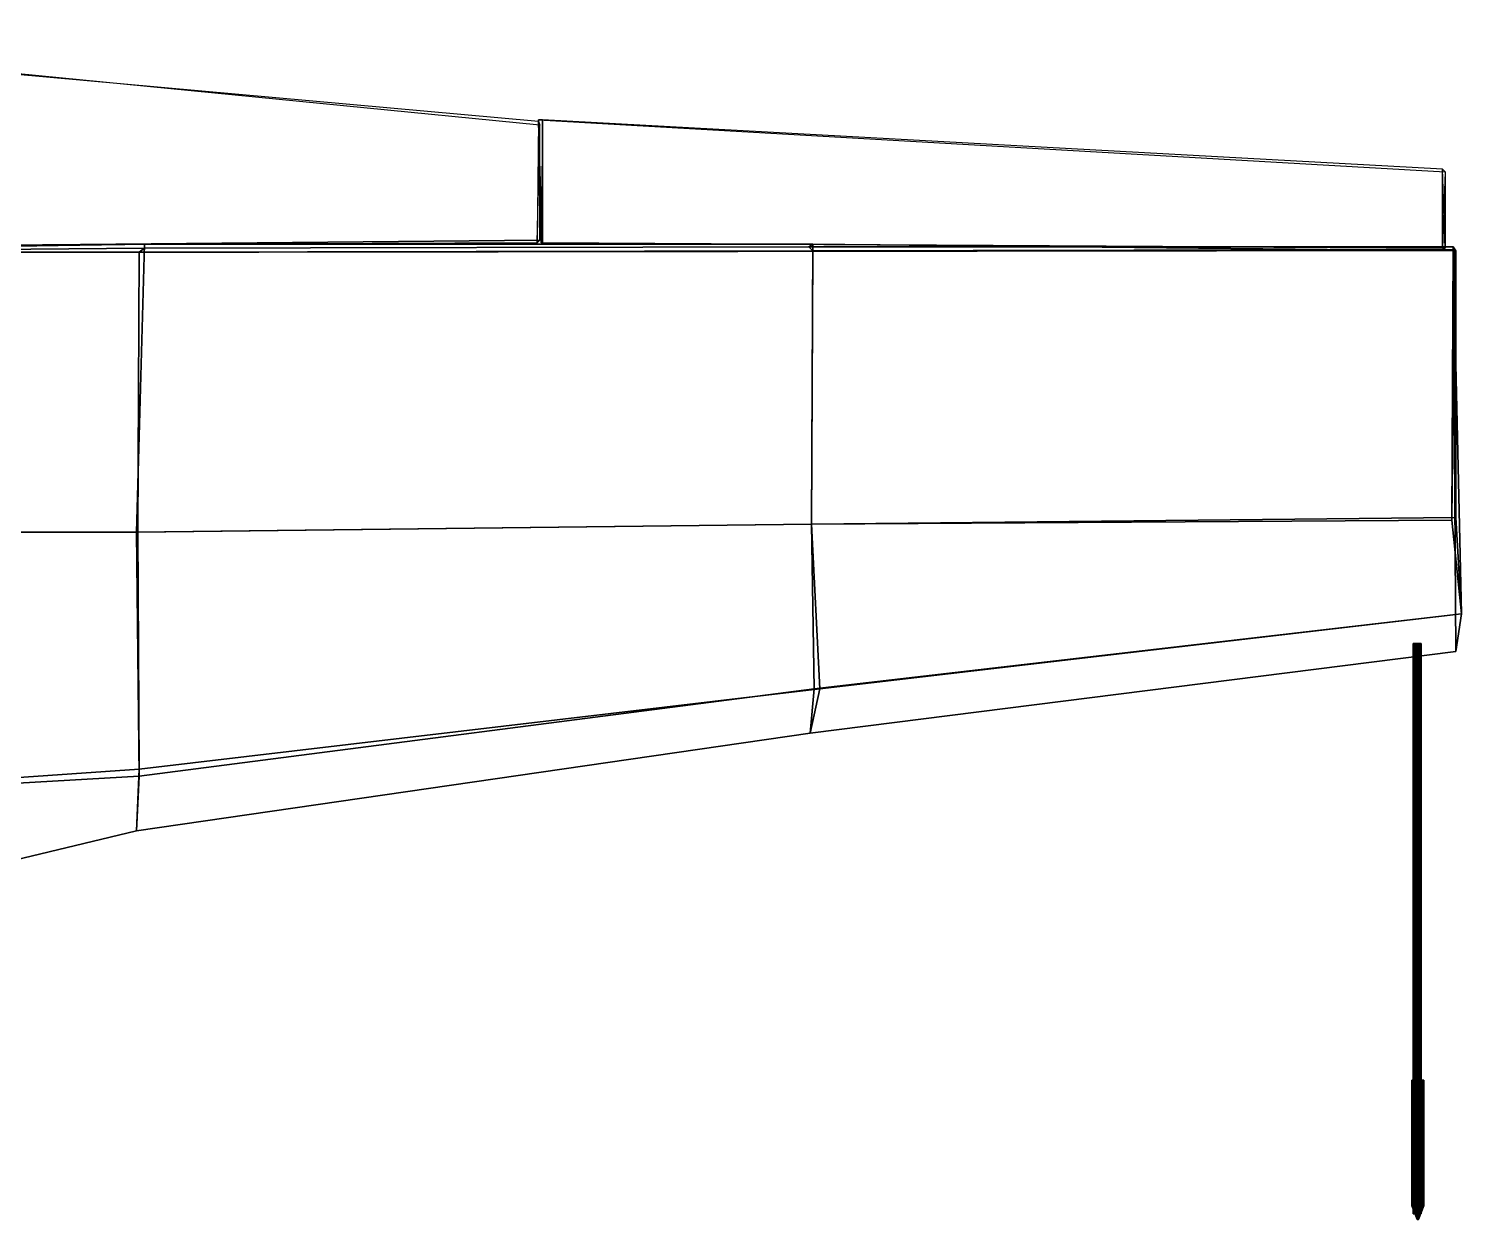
# Model space of a CAD drawing. Extents: x -1726 to 1721, y -2579 to 1769.
# Drawn here: x 652 to 1721, y -504 to 385 of the extents above; entities that cross this region are included whole.
import ezdxf

# ---------------------------------------------------------------- set-up
doc = ezdxf.new("R2010")
doc.units = 0

msp = doc.modelspace()

# ---------------------------------------------------------------- linework, layer by layer
at = {"layer": '160013', "color": 1}
for points in [[(1031, 225, -840), (292, 222, -898), (300, 382, -876), (1032, 316, -826)], [(1033, 313, -829), (300, 385, -876), (294, 220, -861), (1033, 227, -821)], [(1032, 316, -826), (1033, 313, -829), (300, 385, -876), (300, 382, -876)], [(1033, 227, -821), (1033, 313, -829), (1032, 316, -826), (1031, 225, -840)], [(1033, 313, -829), (1032, 316, -826), (1033, 227, -821), (1031, 225, -840)], [(1031, 225, -840), (1033, 313, -829), (1032, 316, -826), (1033, 227, -821)], [(1031, 225, -840), (1033, 227, -821), (294, 220, -861), (292, 222, -898)], [(292, 222, -898), (1031, 225, -840), (1033, 227, -821), (294, 220, -861)]]:
    msp.add_3dface(points, dxfattribs=at)
at = {"layer": '27577', "color": 1}
for points in [[(287, 217, -859), (284, 8, -847), (732, 9, -836), (738, 224, -845)], [(284, 218, -893), (285, 217, -873), (738, 221, -863), (734, 218, -870)], [(284, 10, -911), (284, 218, -893), (734, 218, -870), (733, 9, -880)], [(285, 217, -873), (287, 217, -859), (738, 224, -845), (738, 221, -863)], [(1717, 219, -806), (287, 217, -859), (285, 217, -873), (1716, 220, -821)], [(738, 224, -845), (732, 9, -836), (1236, 15, -814), (1237, 224, -821)], [(733, 9, -880), (734, 218, -870), (1237, 219, -845), (1236, 15, -854)], [(734, 218, -870), (738, 221, -863), (1234, 222, -838), (1237, 219, -845)], [(738, 221, -863), (738, 224, -845), (1237, 224, -821), (1234, 222, -838)], [(1234, 222, -838), (1237, 224, -821), (1717, 219, -806), (1715, 222, -815)], [(1237, 219, -845), (1234, 222, -838), (1715, 222, -815), (1716, 220, -821)], [(1237, 224, -821), (1236, 15, -814), (1717, 20, -793), (1717, 219, -806)], [(1236, 15, -854), (1237, 219, -845), (1716, 220, -821), (1714, 18, -830)], [(1715, 222, -815), (1721, -52, -830), (1714, 18, -830), (1715, 222, -815)], [(1715, 222, -815), (1714, 18, -830), (1716, 220, -821), (1715, 222, -815)], [(1715, 222, -815), (1717, 219, -806), (1717, 20, -793), (1715, 222, -815)], [(1715, 222, -815), (1717, 20, -793), (1721, -52, -801), (1715, 222, -815)], [(1715, 222, -815), (1721, -52, -801), (1717, -80, -808), (1715, 222, -815)], [(1715, 222, -815), (1717, -80, -808), (1721, -52, -830), (1715, 222, -815)], [(732, 9, -836), (734, -173, -846), (1238, -108, -823), (1236, 15, -814)], [(734, -168, -880), (733, 9, -880), (1236, 15, -854), (1242, -108, -853)], [(1236, 15, -814), (1238, -108, -823), (1721, -52, -801), (1717, 20, -793)], [(1242, -108, -853), (1236, 15, -854), (1714, 18, -830), (1721, -52, -830)], [(285, -199, -913), (284, 10, -911), (733, 9, -880), (734, -168, -880)], [(284, 8, -847), (285, -199, -843), (734, -173, -846), (732, 9, -836)], [(1238, -108, -823), (1235, -141, -830), (1717, -80, -808), (1721, -52, -801)], [(1235, -141, -830), (1242, -108, -853), (1721, -52, -830), (1717, -80, -808)], [(734, -173, -846), (732, -214, -858), (1235, -141, -830), (1238, -108, -823)], [(732, -214, -858), (734, -168, -880), (1242, -108, -853), (1235, -141, -830)], [(170, -349, -895), (285, -199, -913), (734, -168, -880), (732, -214, -858)], [(285, -199, -843), (170, -349, -895), (732, -214, -858), (734, -173, -846)]]:
    msp.add_3dface(points, dxfattribs=at)
at = {"layer": '372463', "color": 1}
for points in [[(1686, -500, -815), (1685, -500, -814), (1685, -74, -814), (1686, -74, -815)], [(1685, -500, -814), (1685, -500, -813), (1685, -74, -813), (1685, -74, -814)], [(1685, -500, -813), (1685, -500, -812), (1685, -74, -812), (1685, -74, -813)], [(1685, -500, -812), (1686, -500, -811), (1686, -74, -811), (1685, -74, -812)], [(1688, -74, -810), (1686, -74, -815), (1685, -74, -814), (1688, -74, -810)], [(1688, -74, -810), (1685, -74, -814), (1685, -74, -813), (1688, -74, -810)], [(1688, -74, -810), (1685, -74, -813), (1685, -74, -812), (1688, -74, -810)], [(1688, -74, -810), (1685, -74, -812), (1686, -74, -811), (1688, -74, -810)], [(1687, -500, -816), (1686, -500, -815), (1686, -74, -815), (1687, -74, -816)], [(1686, -500, -811), (1687, -500, -810), (1687, -74, -810), (1686, -74, -811)], [(1688, -74, -810), (1687, -74, -816), (1686, -74, -815), (1688, -74, -810)], [(1688, -74, -810), (1686, -74, -811), (1687, -74, -810), (1688, -74, -810)], [(1688, -500, -816), (1687, -500, -816), (1687, -74, -816), (1688, -74, -816)], [(1687, -500, -810), (1688, -500, -810), (1688, -74, -810), (1687, -74, -810)], [(1688, -74, -810), (1688, -74, -816), (1687, -74, -816), (1688, -74, -810)], [(1688, -500, -810), (1689, -500, -810), (1689, -74, -810), (1688, -74, -810)], [(1689, -500, -816), (1688, -500, -816), (1688, -74, -816), (1689, -74, -816)], [(1688, -74, -810), (1689, -74, -810), (1690, -74, -811), (1688, -74, -810)], [(1688, -74, -810), (1690, -74, -811), (1691, -74, -812), (1688, -74, -810)], [(1688, -74, -810), (1691, -74, -812), (1691, -74, -813), (1688, -74, -810)], [(1688, -74, -810), (1691, -74, -813), (1691, -74, -814), (1688, -74, -810)], [(1688, -74, -810), (1691, -74, -814), (1690, -74, -815), (1688, -74, -810)], [(1688, -74, -810), (1690, -74, -815), (1689, -74, -816), (1688, -74, -810)], [(1688, -74, -810), (1689, -74, -816), (1688, -74, -816), (1688, -74, -810)], [(1689, -500, -810), (1690, -500, -811), (1690, -74, -811), (1689, -74, -810)], [(1690, -500, -815), (1689, -500, -816), (1689, -74, -816), (1690, -74, -815)], [(1690, -500, -811), (1691, -500, -812), (1691, -74, -812), (1690, -74, -811)], [(1691, -500, -814), (1690, -500, -815), (1690, -74, -815), (1691, -74, -814)], [(1691, -500, -812), (1691, -500, -813), (1691, -74, -813), (1691, -74, -812)], [(1691, -500, -813), (1691, -500, -814), (1691, -74, -814), (1691, -74, -813)], [(1687, -500, -810), (1686, -500, -811), (1685, -500, -812), (1687, -500, -810)], [(1687, -500, -810), (1685, -500, -812), (1685, -500, -813), (1687, -500, -810)], [(1687, -500, -810), (1685, -500, -813), (1685, -500, -814), (1687, -500, -810)], [(1687, -500, -810), (1685, -500, -814), (1686, -500, -815), (1687, -500, -810)], [(1687, -500, -810), (1686, -500, -815), (1687, -500, -816), (1687, -500, -810)], [(1687, -500, -810), (1687, -500, -816), (1688, -500, -816), (1687, -500, -810)], [(1687, -500, -810), (1688, -500, -816), (1689, -500, -816), (1687, -500, -810)], [(1687, -500, -810), (1689, -500, -816), (1690, -500, -815), (1687, -500, -810)], [(1687, -500, -810), (1690, -500, -815), (1691, -500, -814), (1687, -500, -810)], [(1687, -500, -810), (1691, -500, -814), (1691, -500, -813), (1687, -500, -810)], [(1687, -500, -810), (1691, -500, -813), (1691, -500, -812), (1687, -500, -810)], [(1687, -500, -810), (1691, -500, -812), (1690, -500, -811), (1687, -500, -810)], [(1687, -500, -810), (1690, -500, -811), (1689, -500, -810), (1687, -500, -810)], [(1687, -500, -810), (1689, -500, -810), (1688, -500, -810), (1687, -500, -810)]]:
    msp.add_3dface(points, dxfattribs=at)
at = {"layer": '380663', "color": 1}
for points in [[(1689, -426, -837), (1686, -432, -837), (1686, -432, -816), (1689, -426, -816)], [(1689, -468, -816), (1689, -426, -816), (1686, -432, -816), (1689, -468, -816)], [(1691, -432, -837), (1689, -426, -837), (1689, -426, -816), (1691, -432, -816)], [(1689, -468, -816), (1691, -432, -816), (1689, -426, -816), (1689, -468, -816)], [(1686, -432, -837), (1685, -447, -837), (1685, -447, -816), (1686, -432, -816)], [(1689, -468, -816), (1686, -432, -816), (1685, -447, -816), (1689, -468, -816)], [(1689, -468, -816), (1692, -447, -816), (1691, -432, -816), (1689, -468, -816)], [(1692, -447, -837), (1691, -432, -837), (1691, -432, -816), (1692, -447, -816)], [(1685, -447, -837), (1686, -462, -837), (1686, -462, -816), (1685, -447, -816)], [(1689, -468, -816), (1685, -447, -816), (1686, -462, -816), (1689, -468, -816)], [(1689, -468, -816), (1691, -462, -816), (1692, -447, -816), (1689, -468, -816)], [(1691, -462, -837), (1692, -447, -837), (1692, -447, -816), (1691, -462, -816)], [(1686, -462, -837), (1689, -468, -837), (1689, -468, -816), (1686, -462, -816)], [(1689, -468, -837), (1691, -462, -837), (1691, -462, -816), (1689, -468, -816)]]:
    msp.add_3dface(points, dxfattribs=at)
at = {"layer": '384347', "color": 1}
for points in [[(1687, -388, -858), (1687, -402, -838), (1690, -402, -838), (1690, -388, -858)], [(1687, -434, -838), (1687, -402, -838), (1687, -388, -858), (1687, -421, -858)], [(1687, -388, -858), (1690, -388, -858), (1690, -421, -858), (1687, -421, -858)], [(1690, -402, -838), (1690, -434, -838), (1690, -421, -858), (1690, -388, -858)], [(1685, -494, -842), (1684, -494, -840), (1684, -400, -840), (1685, -400, -842)], [(1684, -494, -840), (1685, -494, -839), (1685, -400, -839), (1684, -400, -840)], [(1689, -400, -844), (1685, -400, -842), (1684, -400, -840), (1689, -400, -844)], [(1689, -400, -844), (1684, -400, -840), (1685, -400, -839), (1689, -400, -844)], [(1686, -494, -843), (1685, -494, -842), (1685, -400, -842), (1686, -400, -843)], [(1685, -494, -839), (1686, -494, -837), (1686, -400, -837), (1685, -400, -839)], [(1689, -400, -844), (1686, -400, -843), (1685, -400, -842), (1689, -400, -844)], [(1689, -400, -844), (1685, -400, -839), (1686, -400, -837), (1689, -400, -844)], [(1687, -494, -844), (1686, -494, -843), (1686, -400, -843), (1687, -400, -844)], [(1686, -494, -837), (1687, -494, -836), (1687, -400, -836), (1686, -400, -837)], [(1689, -400, -844), (1687, -400, -844), (1686, -400, -843), (1689, -400, -844)], [(1689, -400, -844), (1686, -400, -837), (1687, -400, -836), (1689, -400, -844)], [(1689, -494, -844), (1687, -494, -844), (1687, -400, -844), (1689, -400, -844)], [(1687, -494, -836), (1689, -494, -836), (1689, -400, -836), (1687, -400, -836)], [(1689, -400, -844), (1687, -400, -836), (1689, -400, -836), (1689, -400, -844)], [(1687, -434, -838), (1690, -434, -838), (1690, -402, -838), (1687, -402, -838)], [(1689, -494, -836), (1690, -494, -836), (1690, -400, -836), (1689, -400, -836)], [(1690, -494, -844), (1689, -494, -844), (1689, -400, -844), (1690, -400, -844)], [(1689, -400, -844), (1689, -400, -836), (1690, -400, -836), (1689, -400, -844)], [(1689, -400, -844), (1690, -400, -836), (1692, -400, -837), (1689, -400, -844)], [(1689, -400, -844), (1692, -400, -837), (1692, -400, -839), (1689, -400, -844)], [(1689, -400, -844), (1692, -400, -839), (1693, -400, -840), (1689, -400, -844)], [(1689, -400, -844), (1693, -400, -840), (1692, -400, -842), (1689, -400, -844)], [(1689, -400, -844), (1692, -400, -842), (1692, -400, -843), (1689, -400, -844)], [(1689, -400, -844), (1692, -400, -843), (1690, -400, -844), (1689, -400, -844)], [(1690, -494, -836), (1692, -494, -837), (1692, -400, -837), (1690, -400, -836)], [(1692, -494, -843), (1690, -494, -844), (1690, -400, -844), (1692, -400, -843)], [(1692, -494, -837), (1692, -494, -839), (1692, -400, -839), (1692, -400, -837)], [(1692, -494, -839), (1693, -494, -840), (1693, -400, -840), (1692, -400, -839)], [(1693, -494, -840), (1692, -494, -842), (1692, -400, -842), (1693, -400, -840)], [(1692, -494, -842), (1692, -494, -843), (1692, -400, -843), (1692, -400, -842)], [(1690, -421, -858), (1690, -434, -838), (1687, -434, -838), (1687, -421, -858)], [(1690, -494, -844), (1685, -494, -839), (1684, -494, -840), (1690, -494, -844)], [(1690, -494, -844), (1684, -494, -840), (1685, -494, -842), (1690, -494, -844)], [(1688, -504, -840), (1688, -504, -840), (1684, -494, -840), (1685, -494, -842)], [(1688, -504, -840), (1688, -504, -840), (1685, -494, -839), (1684, -494, -840)], [(1690, -494, -844), (1686, -494, -837), (1685, -494, -839), (1690, -494, -844)], [(1690, -494, -844), (1685, -494, -842), (1686, -494, -843), (1690, -494, -844)], [(1688, -504, -841), (1688, -504, -840), (1685, -494, -842), (1686, -494, -843)], [(1688, -504, -840), (1688, -504, -840), (1686, -494, -837), (1685, -494, -839)], [(1690, -494, -844), (1687, -494, -836), (1686, -494, -837), (1690, -494, -844)], [(1690, -494, -844), (1686, -494, -843), (1687, -494, -844), (1690, -494, -844)], [(1688, -504, -841), (1688, -504, -841), (1686, -494, -843), (1687, -494, -844)], [(1688, -504, -840), (1688, -504, -839), (1687, -494, -836), (1686, -494, -837)], [(1690, -494, -844), (1689, -494, -836), (1687, -494, -836), (1690, -494, -844)], [(1690, -494, -844), (1687, -494, -844), (1689, -494, -844), (1690, -494, -844)], [(1689, -504, -841), (1688, -504, -841), (1687, -494, -844), (1689, -494, -844)], [(1688, -504, -839), (1689, -504, -839), (1689, -494, -836), (1687, -494, -836)], [(1690, -494, -844), (1690, -494, -836), (1689, -494, -836), (1690, -494, -844)], [(1689, -504, -839), (1689, -504, -839), (1690, -494, -836), (1689, -494, -836)], [(1689, -504, -839), (1689, -504, -840), (1692, -494, -837), (1690, -494, -836)], [(1689, -504, -840), (1689, -504, -840), (1692, -494, -839), (1692, -494, -837)], [(1689, -504, -840), (1689, -504, -840), (1693, -494, -840), (1692, -494, -839)], [(1689, -504, -840), (1689, -504, -840), (1692, -494, -842), (1693, -494, -840)], [(1689, -504, -840), (1689, -504, -841), (1692, -494, -843), (1692, -494, -842)], [(1689, -504, -841), (1689, -504, -841), (1690, -494, -844), (1692, -494, -843)], [(1689, -504, -841), (1689, -504, -841), (1689, -494, -844), (1690, -494, -844)], [(1690, -494, -844), (1692, -494, -843), (1692, -494, -842), (1690, -494, -844)], [(1690, -494, -844), (1692, -494, -842), (1693, -494, -840), (1690, -494, -844)], [(1690, -494, -844), (1693, -494, -840), (1692, -494, -839), (1690, -494, -844)], [(1690, -494, -844), (1692, -494, -839), (1692, -494, -837), (1690, -494, -844)], [(1690, -494, -844), (1692, -494, -837), (1690, -494, -836), (1690, -494, -844)]]:
    msp.add_3dface(points, dxfattribs=at)
at = {"layer": '395907', "color": 1}
for points in [[(1709, 278, -810), (1707, 280, -812), (1035, 317, -827), (1032, 317, -827)], [(1032, 317, -827), (1034, 225, -844), (1035, 225, -816), (1035, 317, -827)], [(1709, 221, -820), (1034, 225, -844), (1032, 317, -827), (1709, 278, -810)], [(1032, 317, -827), (1035, 317, -827), (1034, 225, -844), (1035, 225, -816)], [(1707, 280, -812), (1035, 317, -827), (1035, 225, -816), (1707, 221, -807)], [(1707, 221, -807), (1707, 280, -812), (1709, 278, -810), (1709, 221, -820)], [(1707, 280, -812), (1709, 278, -810), (1707, 221, -807), (1709, 221, -820)], [(1707, 221, -807), (1709, 221, -820), (1707, 280, -812), (1709, 278, -810)], [(1709, 221, -820), (1707, 221, -807), (1035, 225, -816), (1034, 225, -844)], [(1709, 221, -820), (1707, 221, -807), (1035, 225, -816), (1034, 225, -844)]]:
    msp.add_3dface(points, dxfattribs=at)

doc.saveas('drawing.dxf')
